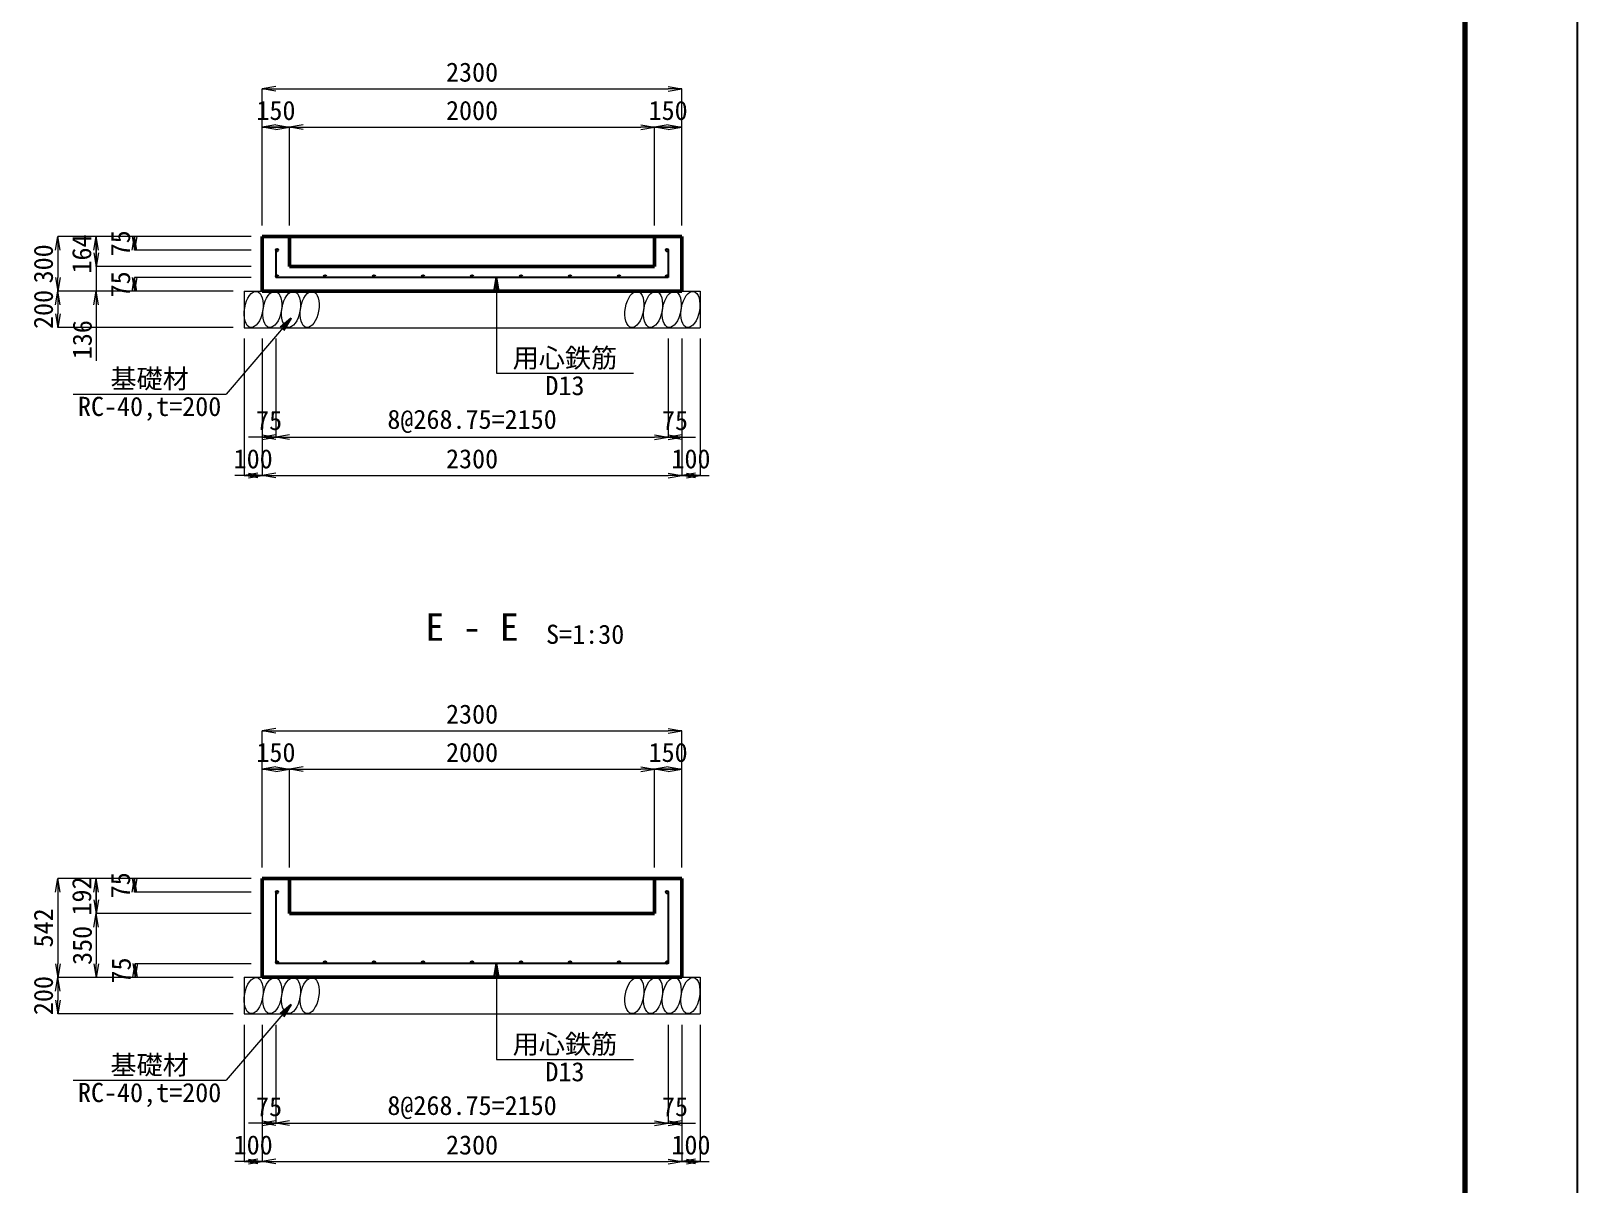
# Model space of a CAD drawing. Header units: millimetres. Extents: x 26429 to 134623, y -33914 to 95091.
# Drawn here: x 106369 to 134623, y -17951 to 3124 of the extents above; entities that cross this region are included whole.
import ezdxf
from ezdxf.enums import TextEntityAlignment as Align

# ---------------------------------------------------------------- set-up
doc = ezdxf.new("R2010")
doc.units = ezdxf.units.MM
doc.header["$LTSCALE"] = 100
doc.header["$PDSIZE"] = 300
doc.layers.get('Defpoints').update_dxf_attribs({"color": 191})
for name, color, linetype, lineweight in [('D-BYP-STR1', 2, 'Continuous', 13), ('D-BYP-STR4', 6, 'Continuous', 25), ('D-BYP-STR7', 2, 'Continuous', 13), ('D-STR', 1, 'Continuous', 50), ('D-STR-DIM', 7, 'Continuous', 13), ('D-STR-HTXT', 7, 'Continuous', 13), ('D-STR-TXT', 7, 'Continuous', 13), ('D-TTL', 2, 'Continuous', 140)]:
    doc.layers.add(name, color=color, linetype=linetype, lineweight=lineweight)
doc.styles.add('MS ゴシック', font='MS Gothic.ttf')
doc.styles.add('ＭＳ ゴシック', font='MS Gothic.ttf')
doc.dimstyles.new('DIM-100', dxfattribs={"dimscale": 100, "dimtxt": 3.5, "dimasz": 2.5, "dimexe": 0, "dimexo": 2, "dimgap": 0.8, "dimtad": 1, "dimdec": 0, "dimzin": 0, "dimdsep": 46, "dimtxsty": 'MS ゴシック', "dimblk": 'OPEN', "dimcen": 0.1, "dimclrd": 256, "dimclre": 256, "dimclrt": 256, "dimaunit": 1, "dimadec": 4, "dimazin": 0, "dimtfac": 1, "dimtdec": 0, "dimtmove": 0, "dimatfit": 3, "dimldrblk": 'OPEN', "dimfxl": 1, "dimtolj": 1, "dimtzin": 0, "dimlwd": -1, "dimlwe": -1, "dimarcsym": 0})
doc.dimstyles.new('DIM-100-F', dxfattribs={"dimscale": 100, "dimtxt": 3.5, "dimasz": 2.5, "dimexe": 0, "dimexo": 2, "dimgap": 0.8, "dimtad": 1, "dimdec": 0, "dimzin": 0, "dimdsep": 46, "dimtxsty": 'MS ゴシック', "dimblk": 'OPEN', "dimcen": 0.1, "dimclrd": 256, "dimclre": 256, "dimclrt": 256, "dimaunit": 1, "dimadec": 4, "dimazin": 0, "dimtfac": 1, "dimtdec": 0, "dimtmove": 2, "dimatfit": 3, "dimldrblk": 'OPEN', "dimfxl": 1, "dimtolj": 1, "dimtzin": 0, "dimlwd": -1, "dimlwe": -1, "dimarcsym": 2})

# ---------------------------------------------------------------- blocks, each defined once
blk = doc.blocks.new('_Open')
at = {"color": 0, "linetype": 'ByBlock', "lineweight": -2}
for p, q in [((-1, 0.17), (0, 0)), ((-1, -0.17), (0, 0)), ((0, 0), (-1, 0))]:
    blk.add_line(p, q, dxfattribs=at)
blk = doc.blocks.new('*D104')
at = {"layer": 'D-STR-DIM', "transparency": 16777216}
for p, q in [((110596, -12166), (110596, -10366)), ((110596, -10366), (111096, -10366)), ((111096, -12166), (111096, -10366))]:
    blk.add_line(p, q, dxfattribs=at)
at = {"layer": 'D-STR-DIM', "linetype": 'Continuous', "transparency": 16777216}
for q in [(110596, -10366), (111096, -10366)]:
    blk.add_line((110846, -10366), q, dxfattribs=at)
at = {"layer": 'Defpoints', "color": 0, "linetype": 'Continuous', "transparency": 16777216}
for p in [(111096, -10366), (110596, -12366), (111096, -12366)]:
    blk.add_point(p, dxfattribs=at)
at = {"layer": 'D-STR-DIM', "linetype": 'Continuous', "transparency": 16777216, "xscale": 250, "yscale": 250, "zscale": 250, "rotation": 180}
blk.add_blockref('_Open', (110596, -10366), dxfattribs=at)
at = {"layer": 'D-STR-DIM', "linetype": 'Continuous', "transparency": 16777216, "xscale": 250, "yscale": 250, "zscale": 250}
blk.add_blockref('_Open', (111096, -10366), dxfattribs=at)
at = {"layer": 'D-STR-DIM', "linetype": 'Continuous', "transparency": 16777216, "insert": (110846, -10064), "char_height": 350, "attachment_point": 5, "style": 'MS ゴシック'}
blk.add_mtext('\\A1;150', dxfattribs=at)
blk = doc.blocks.new('*D105')
at = {"layer": 'D-STR-DIM', "transparency": 16777216}
for p, q in [((111096, -12166), (111096, -10366)), ((111346, -10366), (117513, -10366)), ((117763, -12166), (117763, -10366))]:
    blk.add_line(p, q, dxfattribs=at)
at = {"layer": 'Defpoints', "color": 0, "linetype": 'Continuous', "transparency": 16777216}
for p in [(117763, -10366), (111096, -12366), (117763, -12366)]:
    blk.add_point(p, dxfattribs=at)
at = {"layer": 'D-STR-DIM', "linetype": 'Continuous', "transparency": 16777216, "xscale": 250, "yscale": 250, "zscale": 250, "rotation": 180}
blk.add_blockref('_Open', (111096, -10366), dxfattribs=at)
at = {"layer": 'D-STR-DIM', "linetype": 'Continuous', "transparency": 16777216, "xscale": 250, "yscale": 250, "zscale": 250}
blk.add_blockref('_Open', (117763, -10366), dxfattribs=at)
at = {"layer": 'D-STR-DIM', "linetype": 'Continuous', "transparency": 16777216, "insert": (114430, -10064), "char_height": 350, "attachment_point": 5, "style": 'MS ゴシック'}
blk.add_mtext('\\A1;2000', dxfattribs=at)
blk = doc.blocks.new('*D106')
at = {"layer": 'D-STR-DIM', "transparency": 16777216}
for p, q in [((117763, -12166), (117763, -10366)), ((117763, -10366), (118263, -10366)), ((118263, -12166), (118263, -10366))]:
    blk.add_line(p, q, dxfattribs=at)
at = {"layer": 'D-STR-DIM', "linetype": 'Continuous', "transparency": 16777216}
for q in [(117763, -10366), (118263, -10366)]:
    blk.add_line((118013, -10366), q, dxfattribs=at)
at = {"layer": 'Defpoints', "color": 0, "linetype": 'Continuous', "transparency": 16777216}
for p in [(118263, -10366), (117763, -12366), (118263, -12366)]:
    blk.add_point(p, dxfattribs=at)
at = {"layer": 'D-STR-DIM', "linetype": 'Continuous', "transparency": 16777216, "xscale": 250, "yscale": 250, "zscale": 250, "rotation": 180}
blk.add_blockref('_Open', (117763, -10366), dxfattribs=at)
at = {"layer": 'D-STR-DIM', "linetype": 'Continuous', "transparency": 16777216, "xscale": 250, "yscale": 250, "zscale": 250}
blk.add_blockref('_Open', (118263, -10366), dxfattribs=at)
at = {"layer": 'D-STR-DIM', "linetype": 'Continuous', "transparency": 16777216, "insert": (118013, -10064), "char_height": 350, "attachment_point": 5, "style": 'MS ゴシック'}
blk.add_mtext('\\A1;150', dxfattribs=at)
blk = doc.blocks.new('*D107')
at = {"layer": 'D-STR-DIM', "transparency": 16777216}
for p, q in [((110596, -12166), (110596, -9666)), ((110846, -9666), (118013, -9666)), ((118263, -12166), (118263, -9666))]:
    blk.add_line(p, q, dxfattribs=at)
at = {"layer": 'Defpoints', "color": 0, "linetype": 'Continuous', "transparency": 16777216}
for p in [(118263, -9666), (110596, -12366), (118263, -12366)]:
    blk.add_point(p, dxfattribs=at)
at = {"layer": 'D-STR-DIM', "linetype": 'Continuous', "transparency": 16777216, "xscale": 250, "yscale": 250, "zscale": 250, "rotation": 180}
blk.add_blockref('_Open', (110596, -9666), dxfattribs=at)
at = {"layer": 'D-STR-DIM', "linetype": 'Continuous', "transparency": 16777216, "xscale": 250, "yscale": 250, "zscale": 250}
blk.add_blockref('_Open', (118263, -9666), dxfattribs=at)
at = {"layer": 'D-STR-DIM', "linetype": 'Continuous', "transparency": 16777216, "insert": (114430, -9364), "char_height": 350, "attachment_point": 5, "style": 'MS ゴシック'}
blk.add_mtext('\\A1;2300', dxfattribs=at)
blk = doc.blocks.new('*D108')
at = {"layer": 'D-STR-DIM', "transparency": 16777216}
for p, q in [((110263, -15039), (110263, -17539)), ((110596, -15039), (110596, -17539)), ((110263, -17539), (110596, -17539))]:
    blk.add_line(p, q, dxfattribs=at)
at = {"layer": 'D-STR-DIM', "linetype": 'Continuous', "transparency": 16777216}
for p, q in [((110346, -17539), (110096, -17539)), ((110513, -17539), (110763, -17539))]:
    blk.add_line(p, q, dxfattribs=at)
at = {"layer": 'Defpoints', "color": 0, "linetype": 'Continuous', "transparency": 16777216}
for p in [(110263, -14839), (110596, -14839), (110596, -17539)]:
    blk.add_point(p, dxfattribs=at)
at = {"layer": 'D-STR-DIM', "linetype": 'Continuous', "transparency": 16777216, "xscale": 250, "yscale": 250, "zscale": 250, "rotation": 180}
blk.add_blockref('_Open', (110263, -17539), dxfattribs=at)
at = {"layer": 'D-STR-DIM', "linetype": 'Continuous', "transparency": 16777216, "xscale": 250, "yscale": 250, "zscale": 250}
blk.add_blockref('_Open', (110596, -17539), dxfattribs=at)
at = {"layer": 'D-STR-DIM', "linetype": 'Continuous', "transparency": 16777216, "insert": (110430, -17238), "char_height": 350, "attachment_point": 5, "style": 'MS ゴシック'}
blk.add_mtext('\\A1;100', dxfattribs=at)
blk = doc.blocks.new('*D109')
at = {"layer": 'D-STR-DIM', "transparency": 16777216}
for p, q in [((110596, -15039), (110596, -17539)), ((118263, -15039), (118263, -17539)), ((110846, -17539), (118013, -17539))]:
    blk.add_line(p, q, dxfattribs=at)
at = {"layer": 'Defpoints', "color": 0, "linetype": 'Continuous', "transparency": 16777216}
for p in [(110596, -14839), (118263, -14839), (118263, -17539)]:
    blk.add_point(p, dxfattribs=at)
at = {"layer": 'D-STR-DIM', "linetype": 'Continuous', "transparency": 16777216, "xscale": 250, "yscale": 250, "zscale": 250, "rotation": 180}
blk.add_blockref('_Open', (110596, -17539), dxfattribs=at)
at = {"layer": 'D-STR-DIM', "linetype": 'Continuous', "transparency": 16777216, "xscale": 250, "yscale": 250, "zscale": 250}
blk.add_blockref('_Open', (118263, -17539), dxfattribs=at)
at = {"layer": 'D-STR-DIM', "linetype": 'Continuous', "transparency": 16777216, "insert": (114430, -17238), "char_height": 350, "attachment_point": 5, "style": 'MS ゴシック'}
blk.add_mtext('\\A1;2300', dxfattribs=at)
blk = doc.blocks.new('*D110')
at = {"layer": 'D-STR-DIM', "transparency": 16777216}
for p, q in [((118263, -15039), (118263, -17539)), ((118596, -15039), (118596, -17539)), ((118263, -17539), (118596, -17539))]:
    blk.add_line(p, q, dxfattribs=at)
at = {"layer": 'D-STR-DIM', "linetype": 'Continuous', "transparency": 16777216}
for p, q in [((118346, -17539), (118096, -17539)), ((118513, -17539), (118763, -17539))]:
    blk.add_line(p, q, dxfattribs=at)
at = {"layer": 'Defpoints', "color": 0, "linetype": 'Continuous', "transparency": 16777216}
for p in [(118263, -14839), (118596, -14839), (118596, -17539)]:
    blk.add_point(p, dxfattribs=at)
at = {"layer": 'D-STR-DIM', "linetype": 'Continuous', "transparency": 16777216, "xscale": 250, "yscale": 250, "zscale": 250, "rotation": 180}
blk.add_blockref('_Open', (118263, -17539), dxfattribs=at)
at = {"layer": 'D-STR-DIM', "linetype": 'Continuous', "transparency": 16777216, "xscale": 250, "yscale": 250, "zscale": 250}
blk.add_blockref('_Open', (118596, -17539), dxfattribs=at)
at = {"layer": 'D-STR-DIM', "linetype": 'Continuous', "transparency": 16777216, "insert": (118430, -17238), "char_height": 350, "attachment_point": 5, "style": 'MS ゴシック'}
blk.add_mtext('\\A1;100', dxfattribs=at)
blk = doc.blocks.new('*D111')
at = {"layer": 'D-STR-DIM', "transparency": 16777216}
for p, q in [((110596, -15039), (110596, -16839)), ((110846, -15039), (110846, -16839)), ((110596, -16839), (110846, -16839))]:
    blk.add_line(p, q, dxfattribs=at)
at = {"layer": 'D-STR-DIM', "linetype": 'Continuous', "transparency": 16777216}
for p, q in [((110596, -16839), (110346, -16839)), ((110846, -16839), (111096, -16839))]:
    blk.add_line(p, q, dxfattribs=at)
at = {"layer": 'Defpoints', "color": 0, "linetype": 'Continuous', "transparency": 16777216}
for p in [(110596, -14839), (110846, -14839), (110846, -16839)]:
    blk.add_point(p, dxfattribs=at)
at = {"layer": 'D-STR-DIM', "linetype": 'Continuous', "transparency": 16777216, "xscale": 250, "yscale": 250, "zscale": 250, "rotation": 180}
blk.add_blockref('_Open', (110596, -16839), dxfattribs=at)
at = {"layer": 'D-STR-DIM', "linetype": 'Continuous', "transparency": 16777216, "xscale": 250, "yscale": 250, "zscale": 250}
blk.add_blockref('_Open', (110846, -16839), dxfattribs=at)
at = {"layer": 'D-STR-DIM', "linetype": 'Continuous', "transparency": 16777216, "insert": (110721, -16538), "char_height": 350, "attachment_point": 5, "style": 'MS ゴシック'}
blk.add_mtext('\\A1;75', dxfattribs=at)
blk = doc.blocks.new('*D112')
at = {"layer": 'D-STR-DIM', "transparency": 16777216}
for p, q in [((110846, -15039), (110846, -16839)), ((118013, -15039), (118013, -16839)), ((111096, -16839), (117763, -16839))]:
    blk.add_line(p, q, dxfattribs=at)
at = {"layer": 'Defpoints', "color": 0, "linetype": 'Continuous', "transparency": 16777216}
for p in [(110846, -14839), (118013, -14839), (118013, -16839)]:
    blk.add_point(p, dxfattribs=at)
at = {"layer": 'D-STR-DIM', "linetype": 'Continuous', "transparency": 16777216, "xscale": 250, "yscale": 250, "zscale": 250, "rotation": 180}
blk.add_blockref('_Open', (110846, -16839), dxfattribs=at)
at = {"layer": 'D-STR-DIM', "linetype": 'Continuous', "transparency": 16777216, "xscale": 250, "yscale": 250, "zscale": 250}
blk.add_blockref('_Open', (118013, -16839), dxfattribs=at)
at = {"layer": 'D-STR-DIM', "linetype": 'Continuous', "transparency": 16777216, "insert": (114430, -16552), "char_height": 350, "attachment_point": 5, "style": 'MS ゴシック'}
blk.add_mtext('\\A1;8@268.75=2150', dxfattribs=at)
blk = doc.blocks.new('*D113')
at = {"layer": 'D-STR-DIM', "transparency": 16777216}
for p, q in [((118013, -15039), (118013, -16839)), ((118263, -15039), (118263, -16839)), ((118013, -16839), (118263, -16839))]:
    blk.add_line(p, q, dxfattribs=at)
at = {"layer": 'D-STR-DIM', "linetype": 'Continuous', "transparency": 16777216}
for p, q in [((118013, -16839), (117763, -16839)), ((118263, -16839), (118513, -16839))]:
    blk.add_line(p, q, dxfattribs=at)
at = {"layer": 'Defpoints', "color": 0, "linetype": 'Continuous', "transparency": 16777216}
for p in [(118013, -14839), (118263, -14839), (118263, -16839)]:
    blk.add_point(p, dxfattribs=at)
at = {"layer": 'D-STR-DIM', "linetype": 'Continuous', "transparency": 16777216, "xscale": 250, "yscale": 250, "zscale": 250, "rotation": 180}
blk.add_blockref('_Open', (118013, -16839), dxfattribs=at)
at = {"layer": 'D-STR-DIM', "linetype": 'Continuous', "transparency": 16777216, "xscale": 250, "yscale": 250, "zscale": 250}
blk.add_blockref('_Open', (118263, -16839), dxfattribs=at)
at = {"layer": 'D-STR-DIM', "linetype": 'Continuous', "transparency": 16777216, "insert": (118138, -16538), "char_height": 350, "attachment_point": 5, "style": 'MS ゴシック'}
blk.add_mtext('\\A1;75', dxfattribs=at)
blk = doc.blocks.new('*D114')
at = {"layer": 'D-STR-DIM', "transparency": 16777216}
for p, q in [((110063, -14173), (106863, -14173)), ((106863, -14423), (106863, -14589)), ((110063, -14839), (106863, -14839))]:
    blk.add_line(p, q, dxfattribs=at)
at = {"layer": 'Defpoints', "color": 0, "linetype": 'Continuous', "transparency": 16777216}
for p in [(110263, -14173), (106863, -14839), (110263, -14839)]:
    blk.add_point(p, dxfattribs=at)
at = {"layer": 'D-STR-DIM', "linetype": 'Continuous', "transparency": 16777216, "xscale": 250, "yscale": 250, "zscale": 250}
for p, rotation in [((106863, -14173), 90), ((106863, -14839), 270)]:
    blk.add_blockref('_Open', p, dxfattribs=dict(at, rotation=rotation))
at = {"layer": 'D-STR-DIM', "linetype": 'Continuous', "transparency": 16777216, "insert": (106598, -14506), "char_height": 350, "attachment_point": 5, "rotation": 90, "style": 'MS ゴシック'}
blk.add_mtext('\\A1;200', dxfattribs=at)
blk = doc.blocks.new('*D115')
at = {"layer": 'D-STR-DIM', "transparency": 16777216}
for p, q in [((110396, -12366), (106863, -12366)), ((106863, -12616), (106863, -13923)), ((110063, -14173), (106863, -14173))]:
    blk.add_line(p, q, dxfattribs=at)
at = {"layer": 'Defpoints', "color": 0, "linetype": 'Continuous', "transparency": 16777216}
for p in [(110596, -12366), (106863, -14173), (110263, -14173)]:
    blk.add_point(p, dxfattribs=at)
at = {"layer": 'D-STR-DIM', "linetype": 'Continuous', "transparency": 16777216, "xscale": 250, "yscale": 250, "zscale": 250}
for p, rotation in [((106863, -12366), 90), ((106863, -14173), 270)]:
    blk.add_blockref('_Open', p, dxfattribs=dict(at, rotation=rotation))
at = {"layer": 'D-STR-DIM', "linetype": 'Continuous', "transparency": 16777216, "insert": (106598, -13269), "char_height": 350, "attachment_point": 5, "rotation": 90, "style": 'MS ゴシック'}
blk.add_mtext('\\A1;542', dxfattribs=at)
blk = doc.blocks.new('*D116')
at = {"layer": 'D-STR-DIM', "transparency": 16777216}
for p, q in [((110396, -12366), (107563, -12366)), ((107563, -12366), (107563, -13006)), ((110396, -13006), (107563, -13006))]:
    blk.add_line(p, q, dxfattribs=at)
at = {"layer": 'D-STR-DIM', "linetype": 'Continuous', "transparency": 16777216}
for p, q in [((107563, -12756), (107563, -12506)), ((107563, -12616), (107563, -12866))]:
    blk.add_line(p, q, dxfattribs=at)
at = {"layer": 'Defpoints', "color": 0, "linetype": 'Continuous', "transparency": 16777216}
for p in [(110596, -12366), (107563, -13006), (110596, -13006)]:
    blk.add_point(p, dxfattribs=at)
at = {"layer": 'D-STR-DIM', "linetype": 'Continuous', "transparency": 16777216, "xscale": 250, "yscale": 250, "zscale": 250}
for p, rotation in [((107563, -12366), 90), ((107563, -13006), 270)]:
    blk.add_blockref('_Open', p, dxfattribs=dict(at, rotation=rotation))
at = {"layer": 'D-STR-DIM', "linetype": 'Continuous', "transparency": 16777216, "insert": (107298, -12686), "char_height": 350, "attachment_point": 5, "rotation": 90, "style": 'MS ゴシック'}
blk.add_mtext('\\A1;192', dxfattribs=at)
blk = doc.blocks.new('*D117')
at = {"layer": 'D-STR-DIM', "transparency": 16777216}
for p, q in [((110396, -13006), (107563, -13006)), ((107563, -13256), (107563, -13923)), ((110063, -14173), (107563, -14173))]:
    blk.add_line(p, q, dxfattribs=at)
at = {"layer": 'Defpoints', "color": 0, "linetype": 'Continuous', "transparency": 16777216}
for p in [(110596, -13006), (107563, -14173), (110263, -14173)]:
    blk.add_point(p, dxfattribs=at)
at = {"layer": 'D-STR-DIM', "linetype": 'Continuous', "transparency": 16777216, "xscale": 250, "yscale": 250, "zscale": 250}
for p, rotation in [((107563, -13006), 90), ((107563, -14173), 270)]:
    blk.add_blockref('_Open', p, dxfattribs=dict(at, rotation=rotation))
at = {"layer": 'D-STR-DIM', "linetype": 'Continuous', "transparency": 16777216, "insert": (107308, -13589), "char_height": 350, "attachment_point": 5, "rotation": 90, "style": 'MS ゴシック'}
blk.add_mtext('\\A1;350', dxfattribs=at)
blk = doc.blocks.new('*D131')
at = {"layer": 'D-STR-DIM', "transparency": 16777216}
for p, q in [((107563, 10717), (107563, 10967)), ((110396, 10467), (107563, 10467)), ((107563, 10467), (107563, 10101)), ((110063, 10101), (107563, 10101)), ((107563, 9851), (107563, 8821))]:
    blk.add_line(p, q, dxfattribs=at)
at = {"layer": 'Defpoints', "color": 0, "linetype": 'Continuous', "transparency": 16777216}
for p in [(110596, 10467), (107563, 10101), (110263, 10101)]:
    blk.add_point(p, dxfattribs=at)
at = {"layer": 'D-STR-DIM', "linetype": 'Continuous', "transparency": 16777216, "xscale": 250, "yscale": 250, "zscale": 250}
for p, rotation in [((107563, 10467), 270), ((107563, 10101), 90)]:
    blk.add_blockref('_Open', p, dxfattribs=dict(at, rotation=rotation))
at = {"layer": 'D-STR-DIM', "linetype": 'Continuous', "transparency": 16777216, "insert": (107308, 9211), "char_height": 350, "width": 50803.1, "attachment_point": 5, "rotation": 90, "style": 'MS ゴシック'}
blk.add_mtext('\\A1;110', dxfattribs=at)
blk = doc.blocks.new('*D136')
at = {"layer": 'D-STR-DIM', "transparency": 16777216}
for p, q in [((110396, -13923), (108276, -13923)), ((108276, -14173), (108276, -13923)), ((110063, -14173), (108276, -14173))]:
    blk.add_line(p, q, dxfattribs=at)
at = {"layer": 'Defpoints', "color": 0, "linetype": 'Continuous', "transparency": 16777216}
for p in [(108276, -13923), (110596, -13923), (110263, -14173)]:
    blk.add_point(p, dxfattribs=at)
at = {"layer": 'D-STR-DIM', "linetype": 'Continuous', "transparency": 16777216, "insert": (108021, -14048), "char_height": 350, "attachment_point": 5, "rotation": 90, "style": 'MS ゴシック'}
blk.add_mtext('\\A1;75', dxfattribs=at)
blk = doc.blocks.new('_None')
blk = doc.blocks.new('*D137')
at = {"layer": 'D-STR-DIM', "transparency": 16777216}
for p, q in [((110396, -12366), (108263, -12366)), ((108263, -12366), (108263, -12616)), ((110396, -12616), (108263, -12616))]:
    blk.add_line(p, q, dxfattribs=at)
at = {"layer": 'Defpoints', "color": 0, "linetype": 'Continuous', "transparency": 16777216}
for p in [(110596, -12366), (108263, -12616), (110596, -12616)]:
    blk.add_point(p, dxfattribs=at)
at = {"layer": 'D-STR-DIM', "linetype": 'Continuous', "transparency": 16777216, "insert": (108008, -12491), "char_height": 350, "attachment_point": 5, "rotation": 90, "style": 'MS ゴシック'}
blk.add_mtext('\\A1;75', dxfattribs=at)
blk = doc.blocks.new('*D140')
at = {"layer": 'D-STR-DIM', "transparency": 16777216}
for p, q in [((110596, -433), (110596, 1367)), ((110596, 1367), (111096, 1367)), ((111096, -433), (111096, 1367))]:
    blk.add_line(p, q, dxfattribs=at)
at = {"layer": 'D-STR-DIM', "linetype": 'Continuous', "transparency": 16777216}
for q in [(110596, 1367), (111096, 1367)]:
    blk.add_line((110846, 1367), q, dxfattribs=at)
at = {"layer": 'Defpoints', "color": 0, "linetype": 'Continuous', "transparency": 16777216}
for p in [(111096, 1367), (110596, -633), (111096, -633)]:
    blk.add_point(p, dxfattribs=at)
at = {"layer": 'D-STR-DIM', "linetype": 'Continuous', "transparency": 16777216, "xscale": 250, "yscale": 250, "zscale": 250, "rotation": 180}
blk.add_blockref('_Open', (110596, 1367), dxfattribs=at)
at = {"layer": 'D-STR-DIM', "linetype": 'Continuous', "transparency": 16777216, "xscale": 250, "yscale": 250, "zscale": 250}
blk.add_blockref('_Open', (111096, 1367), dxfattribs=at)
at = {"layer": 'D-STR-DIM', "linetype": 'Continuous', "transparency": 16777216, "insert": (110846, 1669), "char_height": 350, "attachment_point": 5, "style": 'MS ゴシック'}
blk.add_mtext('\\A1;150', dxfattribs=at)
blk = doc.blocks.new('*D141')
at = {"layer": 'D-STR-DIM', "transparency": 16777216}
for p, q in [((111096, -433), (111096, 1367)), ((111346, 1367), (117513, 1367)), ((117763, -433), (117763, 1367))]:
    blk.add_line(p, q, dxfattribs=at)
at = {"layer": 'Defpoints', "color": 0, "linetype": 'Continuous', "transparency": 16777216}
for p in [(117763, 1367), (111096, -633), (117763, -633)]:
    blk.add_point(p, dxfattribs=at)
at = {"layer": 'D-STR-DIM', "linetype": 'Continuous', "transparency": 16777216, "xscale": 250, "yscale": 250, "zscale": 250, "rotation": 180}
blk.add_blockref('_Open', (111096, 1367), dxfattribs=at)
at = {"layer": 'D-STR-DIM', "linetype": 'Continuous', "transparency": 16777216, "xscale": 250, "yscale": 250, "zscale": 250}
blk.add_blockref('_Open', (117763, 1367), dxfattribs=at)
at = {"layer": 'D-STR-DIM', "linetype": 'Continuous', "transparency": 16777216, "insert": (114430, 1669), "char_height": 350, "attachment_point": 5, "style": 'MS ゴシック'}
blk.add_mtext('\\A1;2000', dxfattribs=at)
blk = doc.blocks.new('*D142')
at = {"layer": 'D-STR-DIM', "transparency": 16777216}
for p, q in [((117763, -433), (117763, 1367)), ((117763, 1367), (118263, 1367)), ((118263, -433), (118263, 1367))]:
    blk.add_line(p, q, dxfattribs=at)
at = {"layer": 'D-STR-DIM', "linetype": 'Continuous', "transparency": 16777216}
for q in [(117763, 1367), (118263, 1367)]:
    blk.add_line((118013, 1367), q, dxfattribs=at)
at = {"layer": 'Defpoints', "color": 0, "linetype": 'Continuous', "transparency": 16777216}
for p in [(118263, 1367), (117763, -633), (118263, -633)]:
    blk.add_point(p, dxfattribs=at)
at = {"layer": 'D-STR-DIM', "linetype": 'Continuous', "transparency": 16777216, "xscale": 250, "yscale": 250, "zscale": 250, "rotation": 180}
blk.add_blockref('_Open', (117763, 1367), dxfattribs=at)
at = {"layer": 'D-STR-DIM', "linetype": 'Continuous', "transparency": 16777216, "xscale": 250, "yscale": 250, "zscale": 250}
blk.add_blockref('_Open', (118263, 1367), dxfattribs=at)
at = {"layer": 'D-STR-DIM', "linetype": 'Continuous', "transparency": 16777216, "insert": (118013, 1669), "char_height": 350, "attachment_point": 5, "style": 'MS ゴシック'}
blk.add_mtext('\\A1;150', dxfattribs=at)
blk = doc.blocks.new('*D143')
at = {"layer": 'D-STR-DIM', "transparency": 16777216}
for p, q in [((110596, -433), (110596, 2067)), ((110846, 2067), (118013, 2067)), ((118263, -433), (118263, 2067))]:
    blk.add_line(p, q, dxfattribs=at)
at = {"layer": 'Defpoints', "color": 0, "linetype": 'Continuous', "transparency": 16777216}
for p in [(118263, 2067), (110596, -633), (118263, -633)]:
    blk.add_point(p, dxfattribs=at)
at = {"layer": 'D-STR-DIM', "linetype": 'Continuous', "transparency": 16777216, "xscale": 250, "yscale": 250, "zscale": 250, "rotation": 180}
blk.add_blockref('_Open', (110596, 2067), dxfattribs=at)
at = {"layer": 'D-STR-DIM', "linetype": 'Continuous', "transparency": 16777216, "xscale": 250, "yscale": 250, "zscale": 250}
blk.add_blockref('_Open', (118263, 2067), dxfattribs=at)
at = {"layer": 'D-STR-DIM', "linetype": 'Continuous', "transparency": 16777216, "insert": (114430, 2369), "char_height": 350, "attachment_point": 5, "style": 'MS ゴシック'}
blk.add_mtext('\\A1;2300', dxfattribs=at)
blk = doc.blocks.new('*D144')
at = {"layer": 'D-STR-DIM', "transparency": 16777216}
for p, q in [((110263, -2499), (110263, -4999)), ((110596, -2499), (110596, -4999)), ((110263, -4999), (110596, -4999))]:
    blk.add_line(p, q, dxfattribs=at)
at = {"layer": 'D-STR-DIM', "linetype": 'Continuous', "transparency": 16777216}
for p, q in [((110346, -4999), (110096, -4999)), ((110513, -4999), (110763, -4999))]:
    blk.add_line(p, q, dxfattribs=at)
at = {"layer": 'Defpoints', "color": 0, "linetype": 'Continuous', "transparency": 16777216}
for p in [(110263, -2299), (110596, -2299), (110596, -4999)]:
    blk.add_point(p, dxfattribs=at)
at = {"layer": 'D-STR-DIM', "linetype": 'Continuous', "transparency": 16777216, "xscale": 250, "yscale": 250, "zscale": 250, "rotation": 180}
blk.add_blockref('_Open', (110263, -4999), dxfattribs=at)
at = {"layer": 'D-STR-DIM', "linetype": 'Continuous', "transparency": 16777216, "xscale": 250, "yscale": 250, "zscale": 250}
blk.add_blockref('_Open', (110596, -4999), dxfattribs=at)
at = {"layer": 'D-STR-DIM', "linetype": 'Continuous', "transparency": 16777216, "insert": (110430, -4698), "char_height": 350, "attachment_point": 5, "style": 'MS ゴシック'}
blk.add_mtext('\\A1;100', dxfattribs=at)
blk = doc.blocks.new('*D145')
at = {"layer": 'D-STR-DIM', "transparency": 16777216}
for p, q in [((110596, -2499), (110596, -4999)), ((118263, -2499), (118263, -4999)), ((110846, -4999), (118013, -4999))]:
    blk.add_line(p, q, dxfattribs=at)
at = {"layer": 'Defpoints', "color": 0, "linetype": 'Continuous', "transparency": 16777216}
for p in [(110596, -2299), (118263, -2299), (118263, -4999)]:
    blk.add_point(p, dxfattribs=at)
at = {"layer": 'D-STR-DIM', "linetype": 'Continuous', "transparency": 16777216, "xscale": 250, "yscale": 250, "zscale": 250, "rotation": 180}
blk.add_blockref('_Open', (110596, -4999), dxfattribs=at)
at = {"layer": 'D-STR-DIM', "linetype": 'Continuous', "transparency": 16777216, "xscale": 250, "yscale": 250, "zscale": 250}
blk.add_blockref('_Open', (118263, -4999), dxfattribs=at)
at = {"layer": 'D-STR-DIM', "linetype": 'Continuous', "transparency": 16777216, "insert": (114430, -4698), "char_height": 350, "attachment_point": 5, "style": 'MS ゴシック'}
blk.add_mtext('\\A1;2300', dxfattribs=at)
blk = doc.blocks.new('*D146')
at = {"layer": 'D-STR-DIM', "transparency": 16777216}
for p, q in [((118263, -2499), (118263, -4999)), ((118596, -2499), (118596, -4999)), ((118263, -4999), (118596, -4999))]:
    blk.add_line(p, q, dxfattribs=at)
at = {"layer": 'D-STR-DIM', "linetype": 'Continuous', "transparency": 16777216}
for p, q in [((118346, -4999), (118096, -4999)), ((118513, -4999), (118763, -4999))]:
    blk.add_line(p, q, dxfattribs=at)
at = {"layer": 'Defpoints', "color": 0, "linetype": 'Continuous', "transparency": 16777216}
for p in [(118263, -2299), (118596, -2299), (118596, -4999)]:
    blk.add_point(p, dxfattribs=at)
at = {"layer": 'D-STR-DIM', "linetype": 'Continuous', "transparency": 16777216, "xscale": 250, "yscale": 250, "zscale": 250, "rotation": 180}
blk.add_blockref('_Open', (118263, -4999), dxfattribs=at)
at = {"layer": 'D-STR-DIM', "linetype": 'Continuous', "transparency": 16777216, "xscale": 250, "yscale": 250, "zscale": 250}
blk.add_blockref('_Open', (118596, -4999), dxfattribs=at)
at = {"layer": 'D-STR-DIM', "linetype": 'Continuous', "transparency": 16777216, "insert": (118430, -4698), "char_height": 350, "attachment_point": 5, "style": 'MS ゴシック'}
blk.add_mtext('\\A1;100', dxfattribs=at)
blk = doc.blocks.new('*D147')
at = {"layer": 'D-STR-DIM', "transparency": 16777216}
for p, q in [((110596, -2499), (110596, -4299)), ((110846, -2499), (110846, -4299)), ((110596, -4299), (110846, -4299))]:
    blk.add_line(p, q, dxfattribs=at)
at = {"layer": 'D-STR-DIM', "linetype": 'Continuous', "transparency": 16777216}
for p, q in [((110596, -4299), (110346, -4299)), ((110846, -4299), (111096, -4299))]:
    blk.add_line(p, q, dxfattribs=at)
at = {"layer": 'Defpoints', "color": 0, "linetype": 'Continuous', "transparency": 16777216}
for p in [(110596, -2299), (110846, -2299), (110846, -4299)]:
    blk.add_point(p, dxfattribs=at)
at = {"layer": 'D-STR-DIM', "linetype": 'Continuous', "transparency": 16777216, "xscale": 250, "yscale": 250, "zscale": 250, "rotation": 180}
blk.add_blockref('_Open', (110596, -4299), dxfattribs=at)
at = {"layer": 'D-STR-DIM', "linetype": 'Continuous', "transparency": 16777216, "xscale": 250, "yscale": 250, "zscale": 250}
blk.add_blockref('_Open', (110846, -4299), dxfattribs=at)
at = {"layer": 'D-STR-DIM', "linetype": 'Continuous', "transparency": 16777216, "insert": (110721, -3998), "char_height": 350, "attachment_point": 5, "style": 'MS ゴシック'}
blk.add_mtext('\\A1;75', dxfattribs=at)
blk = doc.blocks.new('*D148')
at = {"layer": 'D-STR-DIM', "transparency": 16777216}
for p, q in [((110846, -2499), (110846, -4299)), ((118013, -2499), (118013, -4299)), ((111096, -4299), (117763, -4299))]:
    blk.add_line(p, q, dxfattribs=at)
at = {"layer": 'Defpoints', "color": 0, "linetype": 'Continuous', "transparency": 16777216}
for p in [(110846, -2299), (118013, -2299), (118013, -4299)]:
    blk.add_point(p, dxfattribs=at)
at = {"layer": 'D-STR-DIM', "linetype": 'Continuous', "transparency": 16777216, "xscale": 250, "yscale": 250, "zscale": 250, "rotation": 180}
blk.add_blockref('_Open', (110846, -4299), dxfattribs=at)
at = {"layer": 'D-STR-DIM', "linetype": 'Continuous', "transparency": 16777216, "xscale": 250, "yscale": 250, "zscale": 250}
blk.add_blockref('_Open', (118013, -4299), dxfattribs=at)
at = {"layer": 'D-STR-DIM', "linetype": 'Continuous', "transparency": 16777216, "insert": (114430, -4012), "char_height": 350, "attachment_point": 5, "style": 'MS ゴシック'}
blk.add_mtext('\\A1;8@268.75=2150', dxfattribs=at)
blk = doc.blocks.new('*D149')
at = {"layer": 'D-STR-DIM', "transparency": 16777216}
for p, q in [((118013, -2499), (118013, -4299)), ((118263, -2499), (118263, -4299)), ((118013, -4299), (118263, -4299))]:
    blk.add_line(p, q, dxfattribs=at)
at = {"layer": 'D-STR-DIM', "linetype": 'Continuous', "transparency": 16777216}
for p, q in [((118013, -4299), (117763, -4299)), ((118263, -4299), (118513, -4299))]:
    blk.add_line(p, q, dxfattribs=at)
at = {"layer": 'Defpoints', "color": 0, "linetype": 'Continuous', "transparency": 16777216}
for p in [(118013, -2299), (118263, -2299), (118263, -4299)]:
    blk.add_point(p, dxfattribs=at)
at = {"layer": 'D-STR-DIM', "linetype": 'Continuous', "transparency": 16777216, "xscale": 250, "yscale": 250, "zscale": 250, "rotation": 180}
blk.add_blockref('_Open', (118013, -4299), dxfattribs=at)
at = {"layer": 'D-STR-DIM', "linetype": 'Continuous', "transparency": 16777216, "xscale": 250, "yscale": 250, "zscale": 250}
blk.add_blockref('_Open', (118263, -4299), dxfattribs=at)
at = {"layer": 'D-STR-DIM', "linetype": 'Continuous', "transparency": 16777216, "insert": (118138, -3998), "char_height": 350, "attachment_point": 5, "style": 'MS ゴシック'}
blk.add_mtext('\\A1;75', dxfattribs=at)
blk = doc.blocks.new('*D150')
at = {"layer": 'D-STR-DIM', "transparency": 16777216}
for p, q in [((110063, -1633), (106863, -1633)), ((106863, -1883), (106863, -2049)), ((110063, -2299), (106863, -2299))]:
    blk.add_line(p, q, dxfattribs=at)
at = {"layer": 'Defpoints', "color": 0, "linetype": 'Continuous', "transparency": 16777216}
for p in [(110263, -1633), (106863, -2299), (110263, -2299)]:
    blk.add_point(p, dxfattribs=at)
at = {"layer": 'D-STR-DIM', "linetype": 'Continuous', "transparency": 16777216, "xscale": 250, "yscale": 250, "zscale": 250}
for p, rotation in [((106863, -1633), 90), ((106863, -2299), 270)]:
    blk.add_blockref('_Open', p, dxfattribs=dict(at, rotation=rotation))
at = {"layer": 'D-STR-DIM', "linetype": 'Continuous', "transparency": 16777216, "insert": (106598, -1966), "char_height": 350, "attachment_point": 5, "rotation": 90, "style": 'MS ゴシック'}
blk.add_mtext('\\A1;200', dxfattribs=at)
blk = doc.blocks.new('*D151')
at = {"layer": 'D-STR-DIM', "transparency": 16777216}
for p, q in [((110396, -633), (106863, -633)), ((106863, -883), (106863, -1383)), ((110063, -1633), (106863, -1633))]:
    blk.add_line(p, q, dxfattribs=at)
at = {"layer": 'Defpoints', "color": 0, "linetype": 'Continuous', "transparency": 16777216}
for p in [(110596, -633), (106863, -1633), (110263, -1633)]:
    blk.add_point(p, dxfattribs=at)
at = {"layer": 'D-STR-DIM', "linetype": 'Continuous', "transparency": 16777216, "xscale": 250, "yscale": 250, "zscale": 250}
for p, rotation in [((106863, -633), 90), ((106863, -1633), 270)]:
    blk.add_blockref('_Open', p, dxfattribs=dict(at, rotation=rotation))
at = {"layer": 'D-STR-DIM', "linetype": 'Continuous', "transparency": 16777216, "insert": (106598, -1133), "char_height": 350, "attachment_point": 5, "rotation": 90, "style": 'MS ゴシック'}
blk.add_mtext('\\A1;300', dxfattribs=at)
blk = doc.blocks.new('*D152')
at = {"layer": 'D-STR-DIM', "transparency": 16777216}
for p, q in [((110396, -633), (107563, -633)), ((107563, -633), (107563, -1179)), ((110396, -1179), (107563, -1179))]:
    blk.add_line(p, q, dxfattribs=at)
at = {"layer": 'D-STR-DIM', "linetype": 'Continuous', "transparency": 16777216}
for p, q in [((107563, -929), (107563, -679)), ((107563, -883), (107563, -1133))]:
    blk.add_line(p, q, dxfattribs=at)
at = {"layer": 'Defpoints', "color": 0, "linetype": 'Continuous', "transparency": 16777216}
for p in [(110596, -633), (107563, -1179), (110596, -1179)]:
    blk.add_point(p, dxfattribs=at)
at = {"layer": 'D-STR-DIM', "linetype": 'Continuous', "transparency": 16777216, "xscale": 250, "yscale": 250, "zscale": 250}
for p, rotation in [((107563, -633), 90), ((107563, -1179), 270)]:
    blk.add_blockref('_Open', p, dxfattribs=dict(at, rotation=rotation))
at = {"layer": 'D-STR-DIM', "linetype": 'Continuous', "transparency": 16777216, "insert": (107298, -953), "char_height": 350, "attachment_point": 5, "rotation": 90, "style": 'MS ゴシック'}
blk.add_mtext('\\A1;164', dxfattribs=at)
blk = doc.blocks.new('*D153')
at = {"layer": 'D-STR-DIM', "transparency": 16777216}
for p, q in [((107563, -929), (107563, -679)), ((110396, -1179), (107563, -1179)), ((107563, -1179), (107563, -1633)), ((110063, -1633), (107563, -1633)), ((107563, -1883), (107563, -2905))]:
    blk.add_line(p, q, dxfattribs=at)
at = {"layer": 'Defpoints', "color": 0, "linetype": 'Continuous', "transparency": 16777216}
for p in [(110596, -1179), (107563, -1633), (110263, -1633)]:
    blk.add_point(p, dxfattribs=at)
at = {"layer": 'D-STR-DIM', "linetype": 'Continuous', "transparency": 16777216, "xscale": 250, "yscale": 250, "zscale": 250}
for p, rotation in [((107563, -1179), 270), ((107563, -1633), 90)]:
    blk.add_blockref('_Open', p, dxfattribs=dict(at, rotation=rotation))
at = {"layer": 'D-STR-DIM', "linetype": 'Continuous', "transparency": 16777216, "insert": (107308, -2519), "char_height": 350, "width": 50803.1, "attachment_point": 5, "rotation": 90, "style": 'MS ゴシック'}
blk.add_mtext('\\A1;136', dxfattribs=at)
blk = doc.blocks.new('*D154')
at = {"layer": 'D-STR-DIM', "transparency": 16777216}
for p, q in [((110396, -1383), (108263, -1383)), ((108263, -1633), (108263, -1383)), ((110063, -1633), (108263, -1633))]:
    blk.add_line(p, q, dxfattribs=at)
at = {"layer": 'Defpoints', "color": 0, "linetype": 'Continuous', "transparency": 16777216}
for p in [(108263, -1383), (110596, -1383), (110263, -1633)]:
    blk.add_point(p, dxfattribs=at)
at = {"layer": 'D-STR-DIM', "linetype": 'Continuous', "transparency": 16777216, "insert": (108008, -1508), "char_height": 350, "attachment_point": 5, "rotation": 90, "style": 'MS ゴシック'}
blk.add_mtext('\\A1;75', dxfattribs=at)
blk = doc.blocks.new('*D155')
at = {"layer": 'D-STR-DIM', "transparency": 16777216}
for p, q in [((110396, -633), (108263, -633)), ((108263, -633), (108263, -883)), ((110396, -883), (108263, -883))]:
    blk.add_line(p, q, dxfattribs=at)
at = {"layer": 'Defpoints', "color": 0, "linetype": 'Continuous', "transparency": 16777216}
for p in [(110596, -633), (108263, -883), (110596, -883)]:
    blk.add_point(p, dxfattribs=at)
at = {"layer": 'D-STR-DIM', "linetype": 'Continuous', "transparency": 16777216, "insert": (108008, -758), "char_height": 350, "attachment_point": 5, "rotation": 90, "style": 'MS ゴシック'}
blk.add_mtext('\\A1;75', dxfattribs=at)

msp = doc.modelspace()

# ---------------------------------------------------------------- linework, layer by layer
at = {"layer": 'D-BYP-STR1', "linetype": 'Continuous'}
for centre, major_axis in [((110439.1, -1965.9), (-57.9, -328.3)), ((110780.1, -1965.9), (-57.9, -328.3)), ((111121.2, -1965.9), (-57.9, -328.3)), ((111462.2, -1965.9), (-57.9, -328.3)), ((117397.2, -1965.9), (-57.9, -328.3)), ((117738.2, -1965.9), (-57.9, -328.3)), ((118079.3, -1965.9), (-57.9, -328.3)), ((118420.3, -1965.9), (-57.9, -328.3)), ((110439.1, -14505.9), (57.9, 328.3)), ((110780.1, -14505.9), (57.9, 328.3)), ((111121.2, -14505.9), (57.9, 328.3)), ((111462.2, -14505.9), (57.9, 328.3)), ((117397.2, -14505.9), (-57.9, -328.3)), ((117738.2, -14505.9), (-57.9, -328.3)), ((118079.3, -14505.9), (-57.9, -328.3)), ((118420.3, -14505.9), (-57.9, -328.3))]:
    msp.add_ellipse(centre, major_axis=major_axis, ratio=0.5, dxfattribs=at)
at = {"layer": 'D-BYP-STR4', "linetype": 'Continuous'}
for p, q in [((110846.4, -882.6), (110846.4, -1382.6)), ((118013, -882.6), (118013, -1382.6)), ((118013, -1382.6), (110846.4, -1382.6)), ((110846.4, -12615.9), (110846.4, -13922.6)), ((118013, -12615.9), (118013, -13922.6)), ((118013, -13922.6), (110846.4, -13922.6))]:
    msp.add_line(p, q, dxfattribs=at)
for centre in [(110868, -882.6), (117991.4, -882.6), (110868, -1360.9), (111744.7, -1360.9), (112638, -1360.9), (113533.9, -1360.9), (114429.7, -1360.9), (115325.5, -1360.9), (116221.4, -1360.9), (117117.2, -1360.9), (117991.4, -1361.7), (110868, -12615.9), (117991.4, -12615.9), (110868, -13900.9), (111744.7, -13900.9), (112638, -13900.9), (113533.9, -13900.9), (114429.7, -13900.9), (115325.5, -13900.9), (116221.4, -13900.9), (117117.2, -13900.9), (117991.4, -13901.7)]:
    msp.add_circle(centre, 21.7, dxfattribs=at)
at = {"layer": 'D-BYP-STR7', "linetype": 'Continuous'}
for p, q in [((110263, -1632.6), (118596.4, -1632.6)), ((110263, -1632.6), (110263, -2299.2)), ((118596.4, -1632.6), (118596.4, -2299.2)), ((110263, -2299.2), (118596.4, -2299.2)), ((110263, -14172.6), (118596.4, -14172.6)), ((110263, -14172.6), (110263, -14839.2)), ((118596.4, -14172.6), (118596.4, -14839.2)), ((110263, -14839.2), (118596.4, -14839.2))]:
    msp.add_line(p, q, dxfattribs=at)
at = {"layer": 'D-STR', "linetype": 'Continuous'}
for p, q in [((110596.4, -632.6), (111096.4, -632.6)), ((110596.4, -632.6), (110596.4, -1632.6)), ((111096.4, -632.6), (111096.4, -1178.6)), ((111096.4, -632.6), (117763, -632.6)), ((117763, -632.6), (117763, -1178.6)), ((117763, -632.6), (118263, -632.6)), ((118263, -632.6), (118263, -1632.6)), ((111096.4, -1178.6), (117763, -1178.6)), ((110596.4, -1632.6), (118263, -1632.6)), ((110596.4, -12365.9), (111096.4, -12365.9)), ((110596.4, -12365.9), (110596.4, -14172.6)), ((111096.4, -12365.9), (111096.4, -13005.9)), ((111096.4, -12365.9), (117763, -12365.9)), ((117763, -12365.9), (117763, -13005.9)), ((117763, -12365.9), (118263, -12365.9)), ((118263, -12365.9), (118263, -14172.6)), ((111096.4, -13005.9), (117763, -13005.9)), ((110596.4, -14172.6), (118263, -14172.6))]:
    msp.add_line(p, q, dxfattribs=at)
at = {"layer": 'D-STR-HTXT'}
for p, q in [((114877.6, -3132.6), (117377.6, -3132.6)), ((107137.6, -3513.1), (109937.6, -3513.1)), ((114877.6, -15672.6), (117377.6, -15672.6)), ((107137.6, -16053.1), (109937.6, -16053.1))]:
    msp.add_line(p, q, dxfattribs=at)
at = {"layer": 'D-TTL'}
msp.add_line((132573.4, 23286.4), (132573.4, -31713.6), dxfattribs=at)
at = {"layer": 'Defpoints', "color": 1}
msp.add_line((134623.4, 25486.4), (134623.4, -33913.6), dxfattribs=at)

# ---------------------------------------------------------------- block references
at = {"layer": 'D-STR-DIM', "linetype": 'Continuous', "yscale": 250, "zscale": 250, "rotation": 90}
for p, xscale in [((108263, -632.6), 250), ((108263, -882.6), -250), ((108263, -1382.6), 250), ((108263, -1632.6), -250), ((108263, -12365.9), 250), ((108263, -12615.9), -250), ((108276.2, -13922.6), 250), ((108276.2, -14172.6), -250)]:
    msp.add_blockref('_Open', p, dxfattribs=dict(at, xscale=xscale))

# ---------------------------------------------------------------- texts
at = {"layer": 'D-STR-HTXT', "style": 'ＭＳ ゴシック'}
for s, p in [('用心鉄筋', (116127.6, -3132.6)), ('基礎材', (108537.6, -3513.1)), ('用心鉄筋', (116127.6, -15672.6)), ('基礎材', (108537.6, -16053.1))]:
    msp.add_text(s, height=350, dxfattribs=at).set_placement(p, align=Align.BOTTOM_CENTER)
for s, p in [('D13', (116127.6, -3182.6)), ('RC-40,t=200', (108537.6, -3563.1)), ('D13', (116127.6, -15722.6)), ('RC-40,t=200', (108537.6, -16103.1))]:
    msp.add_text(s, height=350, dxfattribs=at).set_placement(p, align=Align.TOP_CENTER)
at = {"layer": 'D-STR-TXT', "style": 'ＭＳ ゴシック'}
msp.add_text('E - E', height=500, dxfattribs=at).set_placement((114429.7, -8022.3), align=Align.CENTER)
msp.add_text('S=1:30', height=350, dxfattribs=at).set_placement((115782.8, -8077.6))

# ---------------------------------------------------------------- dimensions: what is measured, and where the dimension line sits
at = {"layer": 'D-STR-DIM', "linetype": 'Continuous'}
for base, p1, p2, picture, middle in [((107563, 10100.8), (110596.4, 10467.4), (110263, 10100.8), '*D131', (107308, 9210.8)), ((107563, -1632.6), (110596.4, -1178.6), (110263, -1632.6), '*D153', (107308, -2519))]:
    dim = msp.add_linear_dim(base=base, p1=p1, p2=p2, angle=270, dimstyle='DIM-100', override={"dimlfac": 0.3}, dxfattribs=at)
    dim.commit()
    dim.dimension.update_dxf_attribs({"geometry": picture, "text_midpoint": middle})
for base, p1, p2, text, picture, middle in [((118263, 2067.4), (110596.4, -632.6), (118263, -632.6), '2300', '*D143', (114429.7, 2368.9)), ((111096.4, 1367.4), (110596.4, -632.6), (111096.4, -632.6), '150', '*D140', (110846.4, 1668.9)), ((117763, 1367.4), (111096.4, -632.6), (117763, -632.6), '2000', '*D141', (114429.7, 1668.9)), ((118263, 1367.4), (117763, -632.6), (118263, -632.6), '150', '*D142', (118013, 1668.9)), ((110596.4, -4999.2), (110263, -2299.2), (110596.4, -2299.2), '100', '*D144', (110429.7, -4697.7)), ((110846.4, -4299.2), (110596.4, -2299.2), (110846.4, -2299.2), '75', '*D147', (110721.4, -3997.7)), ((118263, -4999.2), (110596.4, -2299.2), (118263, -2299.2), '2300', '*D145', (114429.7, -4697.7)), ((118013, -4299.2), (110846.4, -2299.2), (118013, -2299.2), '8@268.75=2150', '*D148', (114429.7, -4012.1)), ((118263, -4299.2), (118013, -2299.2), (118263, -2299.2), '75', '*D149', (118138, -3997.7)), ((118596.4, -4999.2), (118263, -2299.2), (118596.4, -2299.2), '100', '*D146', (118429.7, -4697.7)), ((118263, -9665.9), (110596.4, -12365.9), (118263, -12365.9), '2300', '*D107', (114429.7, -9364.4)), ((111096.4, -10365.9), (110596.4, -12365.9), (111096.4, -12365.9), '150', '*D104', (110846.4, -10064.4)), ((117763, -10365.9), (111096.4, -12365.9), (117763, -12365.9), '2000', '*D105', (114429.7, -10064.4)), ((118263, -10365.9), (117763, -12365.9), (118263, -12365.9), '150', '*D106', (118013, -10064.4)), ((110596.4, -17539.2), (110263, -14839.2), (110596.4, -14839.2), '100', '*D108', (110429.7, -17237.7)), ((110846.4, -16839.2), (110596.4, -14839.2), (110846.4, -14839.2), '75', '*D111', (110721.4, -16537.7)), ((118263, -17539.2), (110596.4, -14839.2), (118263, -14839.2), '2300', '*D109', (114429.7, -17237.7)), ((118013, -16839.2), (110846.4, -14839.2), (118013, -14839.2), '8@268.75=2150', '*D112', (114429.7, -16552.1)), ((118263, -16839.2), (118013, -14839.2), (118263, -14839.2), '75', '*D113', (118138, -16537.7)), ((118596.4, -17539.2), (118263, -14839.2), (118596.4, -14839.2), '100', '*D110', (118429.7, -17237.7))]:
    dim = msp.add_linear_dim(base=base, p1=p1, p2=p2, text=text, dimstyle='DIM-100-F', override={"dimlfac": 0.3}, dxfattribs=at)
    dim.commit()
    dim.dimension.update_dxf_attribs({"geometry": picture, "text_midpoint": middle, "dimtype": 160, "text_rotation": 360})
for base, p1, p2, picture, middle in [((107563, -1178.6), (110596.4, -632.6), (110596.4, -1178.6), '*D152', (107298.3, -952.6)), ((106863, -14172.6), (110596.4, -12365.9), (110263, -14172.6), '*D115', (106598.3, -13269.2)), ((107563, -13005.9), (110596.4, -12365.9), (110596.4, -13005.9), '*D116', (107298.3, -12685.9))]:
    dim = msp.add_linear_dim(base=base, p1=p1, p2=p2, angle=270, dimstyle='DIM-100-F', override={"dimlfac": 0.3}, dxfattribs=at)
    dim.commit()
    dim.dimension.update_dxf_attribs({"geometry": picture, "text_midpoint": middle, "dimtype": 160, "text_rotation": 90})
for base, p1, p2, angle, picture, middle in [((108263, -882.6), (110596.4, -632.6), (110596.4, -882.6), 270, '*D155', (108263, -757.6)), ((108263, -1382.6), (110263, -1632.6), (110596.4, -1382.6), 90, '*D154', (108263, -1507.6)), ((108263, -12615.9), (110596.4, -12365.9), (110596.4, -12615.9), 270, '*D137', (108263, -12490.9)), ((108276.2, -13922.6), (110263, -14172.6), (110596.4, -13922.6), 90, '*D136', (108276.2, -14047.6))]:
    dim = msp.add_linear_dim(base=base, p1=p1, p2=p2, angle=angle, dimstyle='DIM-100', override={"dimlfac": 0.3, "dimblk1": 'None', "dimblk2": 'None', "dimsah": 1}, dxfattribs=at)
    dim.commit()
    dim.dimension.update_dxf_attribs({"geometry": picture, "text_midpoint": middle, "dimtype": 160})
for base, p1, p2, text, picture, middle in [((106863, -1632.6), (110596.4, -632.6), (110263, -1632.6), '300', '*D151', (106598.3, -1132.6)), ((106863, -2299.2), (110263, -1632.6), (110263, -2299.2), '200', '*D150', (106598.3, -1965.9)), ((106863, -14839.2), (110263, -14172.6), (110263, -14839.2), '200', '*D114', (106598.3, -14505.9))]:
    dim = msp.add_linear_dim(base=base, p1=p1, p2=p2, angle=270, text=text, dimstyle='DIM-100-F', override={"dimlfac": 0.3}, dxfattribs=at)
    dim.commit()
    dim.dimension.update_dxf_attribs({"geometry": picture, "text_midpoint": middle, "dimtype": 160, "text_rotation": 90})
dim = msp.add_linear_dim(base=(107563, -14172.6), p1=(110596.4, -13005.9), p2=(110263, -14172.6), angle=270, text='350', dimstyle='DIM-100-F', override={"dimlfac": 0.3}, dxfattribs=at)
dim.commit()
dim.dimension.update_dxf_attribs({"geometry": '*D117', "text_midpoint": (107308, -13589.2)})

# ---------------------------------------------------------------- leaders
at = {"layer": 'D-STR-HTXT'}
for points in [[(114877.6, -1382.6), (114877.6, -3132.6)], [(111122.2, -2128.4), (109937.6, -3513.1)], [(114877.6, -13922.6), (114877.6, -15672.6)], [(111122.2, -14668.4), (109937.6, -16053.1)]]:
    msp.add_leader(points, dimstyle='DIM-100-F', override={"dimgap": 0.8, "dimtad": 0}, dxfattribs=at)

doc.saveas('drawing.dxf')
